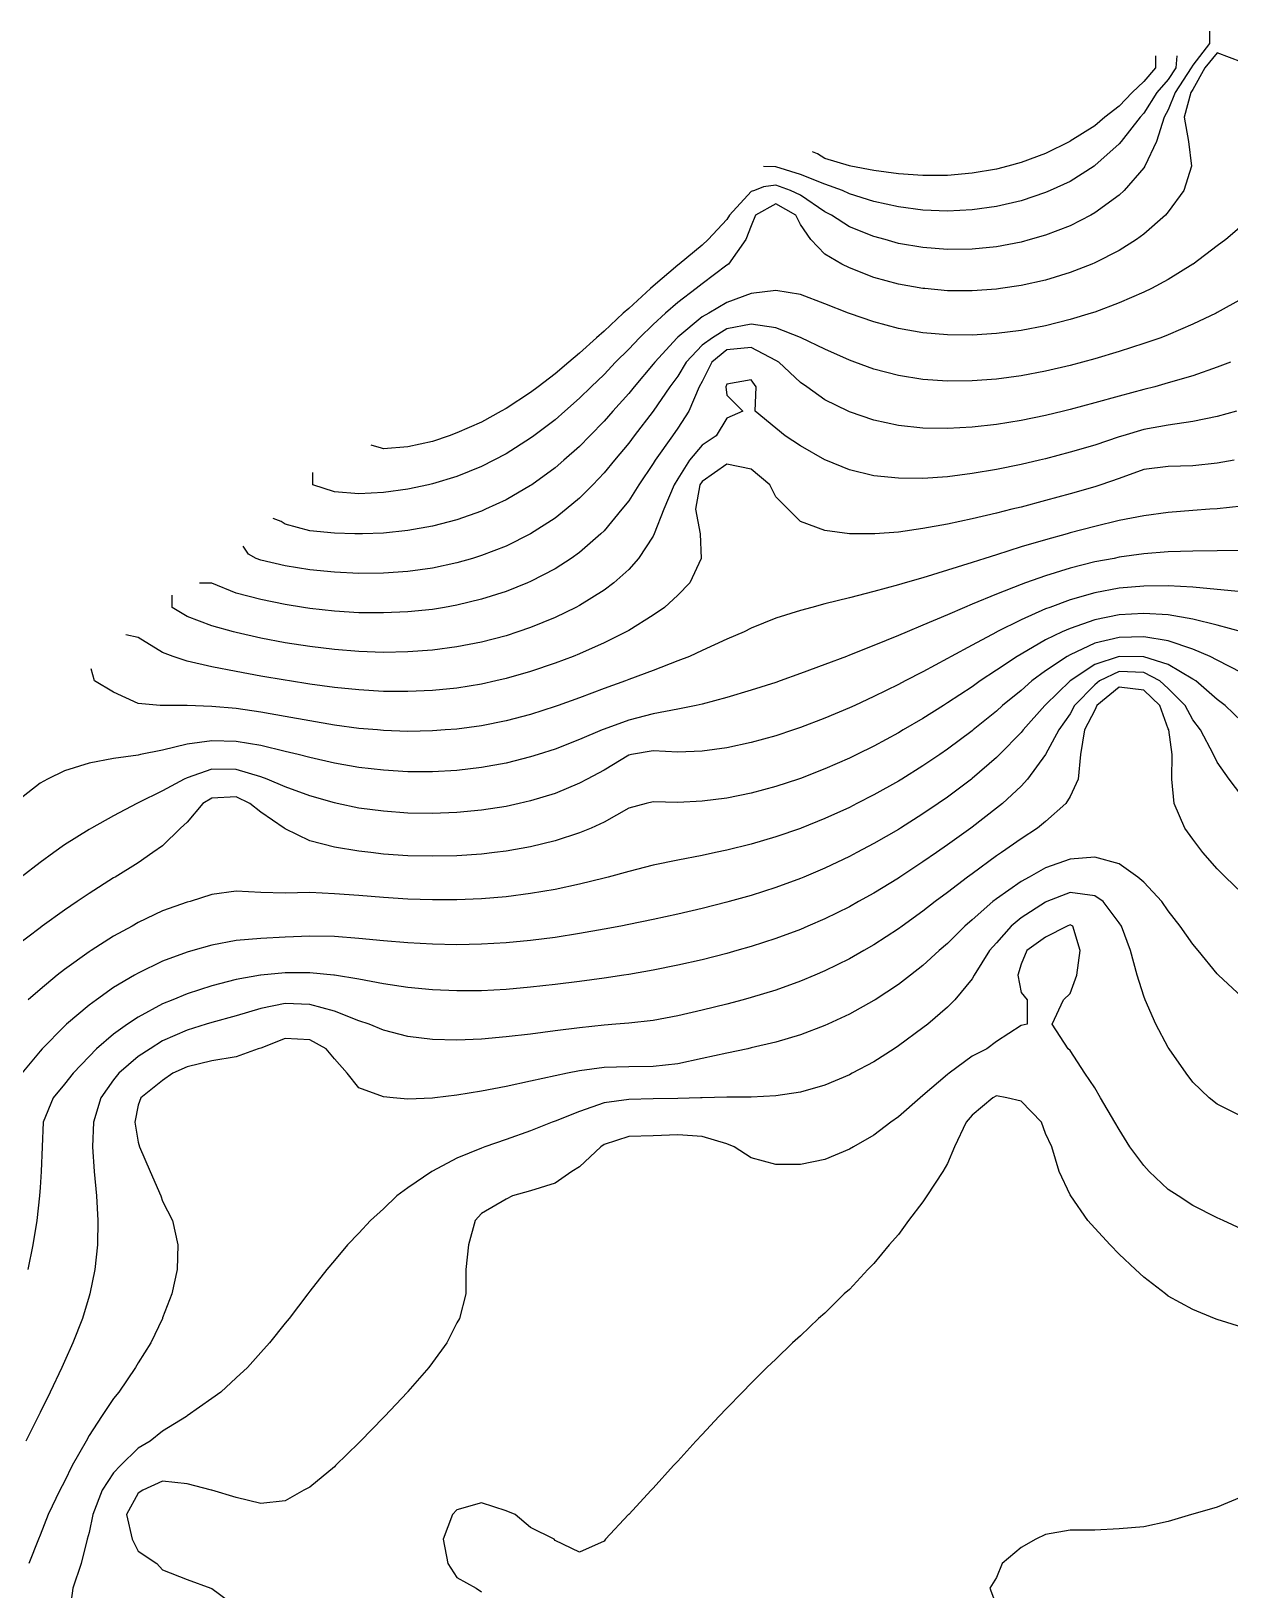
# Model space of a CAD drawing. Extents: x 771911 to 772814, y 1416488 to 1417835.
# Drawn here: x 772122.1 to 772170.9, y 1417557.1 to 1417620.7 of the extents above; entities that cross this region are included whole.
import ezdxf

# ---------------------------------------------------------------- set-up
doc = ezdxf.new("R2010")
doc.units = 0
doc.header["$MEASUREMENT"] = 0
for name, color, linetype in [('749.5', 1, 'CONTINUOUS'), ('750', 1, 'CONTINUOUS'), ('750.5', 1, 'CONTINUOUS'), ('751', 1, 'CONTINUOUS'), ('751.5', 1, 'CONTINUOUS'), ('752', 1, 'CONTINUOUS'), ('752.5', 1, 'CONTINUOUS'), ('753', 1, 'CONTINUOUS'), ('753.5', 1, 'CONTINUOUS'), ('754', 1, 'CONTINUOUS'), ('754.5', 1, 'CONTINUOUS'), ('755', 1, 'CONTINUOUS'), ('755.5', 1, 'CONTINUOUS'), ('756', 1, 'CONTINUOUS'), ('756.5', 1, 'CONTINUOUS'), ('757', 1, 'CONTINUOUS'), ('757.5', 1, 'CONTINUOUS'), ('758', 1, 'CONTINUOUS'), ('758.5', 1, 'CONTINUOUS'), ('759', 1, 'CONTINUOUS'), ('759.5', 1, 'CONTINUOUS'), ('760', 1, 'CONTINUOUS')]:
    doc.layers.add(name, color=color, linetype=linetype)

msp = doc.modelspace()

# ---------------------------------------------------------------- linework, layer by layer
at = {"layer": '749.5', "color": 0, "linetype": 'Continuous'}
msp.add_polyline3d([(772171.434, 1417560.93, 749.5), (772170.434, 1417560.516, 749.5), (772169.434, 1417560.219, 749.5), (772169.381, 1417560.206, 749.5), (772168.434, 1417559.93, 749.5), (772167.434, 1417559.702, 749.5), (772166.434, 1417559.628, 749.5), (772165.434, 1417559.575, 749.5), (772164.434, 1417559.566, 749.5), (772163.434, 1417559.394, 749.5), (772163.036, 1417559.206, 749.5), (772162.434, 1417558.868, 749.5), (772161.657, 1417558.206, 749.5), (772161.434, 1417557.635, 749.5), (772161.155, 1417557.206, 749.5), (772161.434, 1417556.489, 749.5)], dxfattribs=at)
at = {"layer": '750', "color": 0, "linetype": 'Continuous'}
msp.add_polyline3d([(772171.434, 1417567.846, 750), (772170.434, 1417568.166, 750), (772170.317, 1417568.206, 750), (772169.434, 1417568.565, 750), (772168.434, 1417569.119, 750), (772168.316, 1417569.206, 750), (772167.434, 1417569.884, 750), (772167.099, 1417570.206, 750), (772166.434, 1417570.829, 750), (772166.062, 1417571.206, 750), (772165.434, 1417571.889, 750), (772165.158, 1417572.206, 750), (772164.455, 1417573.206, 750), (772164.434, 1417573.245, 750), (772163.988, 1417574.206, 750), (772163.69, 1417575.206, 750), (772163.434, 1417575.749, 750), (772163.261, 1417576.206, 750), (772162.434, 1417577.062, 750), (772161.851, 1417577.206, 750), (772161.434, 1417577.287, 750), (772161.286, 1417577.206, 750), (772160.434, 1417576.499, 750), (772160.189, 1417576.206, 750), (772159.716, 1417575.206, 750), (772159.434, 1417574.522, 750), (772159.242, 1417574.206, 750), (772158.589, 1417573.206, 750), (772158.434, 1417572.967, 750), (772157.843, 1417572.206, 750), (772157.434, 1417571.629, 750), (772157.053, 1417571.206, 750), (772156.434, 1417570.443, 750), (772156.186, 1417570.206, 750), (772155.434, 1417569.389, 750), (772155.22, 1417569.206, 750), (772154.434, 1417568.422, 750), (772154.177, 1417568.206, 750), (772153.434, 1417567.492, 750), (772153.108, 1417567.206, 750), (772152.434, 1417566.552, 750), (772152.067, 1417566.206, 750), (772151.434, 1417565.57, 750), (772151.07, 1417565.206, 750), (772150.434, 1417564.542, 750), (772150.108, 1417564.206, 750), (772149.434, 1417563.478, 750), (772149.172, 1417563.206, 750), (772148.434, 1417562.385, 750), (772148.257, 1417562.206, 750), (772147.434, 1417561.29, 750), (772147.345, 1417561.206, 750), (772146.434, 1417560.209, 750), (772146.43, 1417560.206, 750), (772145.489, 1417559.206, 750), (772145.434, 1417559.127, 750), (772144.434, 1417558.671, 750), (772143.434, 1417559.156, 750), (772143.395, 1417559.206, 750), (772142.434, 1417559.675, 750), (772141.81, 1417560.206, 750), (772141.434, 1417560.357, 750), (772140.434, 1417560.69, 750), (772139.434, 1417560.401, 750), (772139.247, 1417560.206, 750), (772138.866, 1417559.206, 750), (772139.06, 1417558.206, 750), (772139.434, 1417557.635, 750), (772140.217, 1417557.206, 750), (772140.434, 1417557.051, 750)], dxfattribs=at)
at = {"layer": '750.5', "color": 0, "linetype": 'Continuous'}
msp.add_polyline3d([(772171.434, 1417571.843, 750.5), (772170.672, 1417572.206, 750.5), (772170.434, 1417572.303, 750.5), (772169.434, 1417572.806, 750.5), (772168.84, 1417573.206, 750.5), (772168.434, 1417573.47, 750.5), (772167.65, 1417574.206, 750.5), (772167.434, 1417574.45, 750.5), (772166.862, 1417575.206, 750.5), (772166.434, 1417575.907, 750.5), (772166.253, 1417576.206, 750.5), (772165.67, 1417577.206, 750.5), (772165.434, 1417577.613, 750.5), (772165.033, 1417578.206, 750.5), (772164.434, 1417579.132, 750.5), (772164.352, 1417579.206, 750.5), (772163.698, 1417580.206, 750.5), (772164.169, 1417581.206, 750.5), (772164.434, 1417581.465, 750.5), (772164.703, 1417582.206, 750.5), (772164.838, 1417583.206, 750.5), (772164.549, 1417584.206, 750.5), (772164.434, 1417584.259, 750.5), (772164.313, 1417584.206, 750.5), (772163.434, 1417583.763, 750.5), (772162.662, 1417583.206, 750.5), (772162.434, 1417582.656, 750.5), (772162.301, 1417582.206, 750.5), (772162.434, 1417581.506, 750.5), (772162.677, 1417581.206, 750.5), (772162.682, 1417580.206, 750.5), (772162.434, 1417580.151, 750.5), (772161.434, 1417579.506, 750.5), (772161.038, 1417579.206, 750.5), (772160.434, 1417578.897, 750.5), (772159.5, 1417578.206, 750.5), (772159.434, 1417578.153, 750.5), (772158.434, 1417577.296, 750.5), (772158.319, 1417577.206, 750.5), (772157.434, 1417576.43, 750.5), (772157.116, 1417576.206, 750.5), (772156.434, 1417575.679, 750.5), (772155.594, 1417575.206, 750.5), (772155.434, 1417575.107, 750.5), (772154.434, 1417574.688, 750.5), (772153.434, 1417574.482, 750.5), (772152.434, 1417574.491, 750.5), (772151.434, 1417574.757, 750.5), (772150.737, 1417575.206, 750.5), (772150.434, 1417575.326, 750.5), (772149.434, 1417575.631, 750.5), (772148.434, 1417575.697, 750.5), (772147.434, 1417575.653, 750.5), (772146.434, 1417575.622, 750.5), (772145.434, 1417575.294, 750.5), (772145.295, 1417575.206, 750.5), (772144.434, 1417574.395, 750.5), (772144.113, 1417574.206, 750.5), (772143.434, 1417573.718, 750.5), (772142.434, 1417573.407, 750.5), (772141.692, 1417573.206, 750.5), (772141.434, 1417573.073, 750.5), (772140.434, 1417572.481, 750.5), (772140.176, 1417572.206, 750.5), (772139.899, 1417571.206, 750.5), (772139.801, 1417570.206, 750.5), (772139.791, 1417569.206, 750.5), (772139.532, 1417568.206, 750.5), (772139.434, 1417568.026, 750.5), (772139.018, 1417567.206, 750.5), (772138.434, 1417566.414, 750.5), (772138.283, 1417566.206, 750.5), (772137.434, 1417565.226, 750.5), (772137.417, 1417565.206, 750.5), (772136.479, 1417564.206, 750.5), (772136.434, 1417564.16, 750.5), (772135.506, 1417563.206, 750.5), (772135.434, 1417563.128, 750.5), (772134.483, 1417562.206, 750.5), (772134.434, 1417562.154, 750.5), (772133.434, 1417561.327, 750.5), (772133.195, 1417561.206, 750.5), (772132.434, 1417560.765, 750.5), (772131.434, 1417560.657, 750.5), (772130.434, 1417560.906, 750.5), (772129.434, 1417561.205, 750.5), (772129.43, 1417561.206, 750.5), (772128.434, 1417561.458, 750.5), (772127.434, 1417561.572, 750.5), (772126.621, 1417561.206, 750.5), (772126.434, 1417561.078, 750.5), (772125.956, 1417560.206, 750.5), (772126.187, 1417559.206, 750.5), (772126.434, 1417558.713, 750.5), (772127.195, 1417558.206, 750.5), (772127.434, 1417557.96, 750.5), (772128.434, 1417557.565, 750.5), (772129.404, 1417557.206, 750.5), (772129.434, 1417557.187, 750.5), (772130.434, 1417556.454, 750.5)], dxfattribs=at)
at = {"layer": '751', "color": 0, "linetype": 'Continuous'}
msp.add_polyline3d([(772171.434, 1417576.437, 751), (772170.434, 1417576.942, 751), (772170.106, 1417577.206, 751), (772169.434, 1417577.836, 751), (772169.16, 1417578.206, 751), (772168.464, 1417579.206, 751), (772168.434, 1417579.253, 751), (772167.927, 1417580.206, 751), (772167.492, 1417581.206, 751), (772167.434, 1417581.354, 751), (772167.169, 1417582.206, 751), (772166.894, 1417583.206, 751), (772166.531, 1417584.206, 751), (772166.434, 1417584.34, 751), (772165.782, 1417585.206, 751), (772165.434, 1417585.438, 751), (772164.434, 1417585.584, 751), (772163.477, 1417585.206, 751), (772163.434, 1417585.187, 751), (772162.434, 1417584.546, 751), (772162.025, 1417584.206, 751), (772161.434, 1417583.531, 751), (772161.146, 1417583.206, 751), (772160.52, 1417582.206, 751), (772160.434, 1417582.057, 751), (772159.728, 1417581.206, 751), (772159.434, 1417580.904, 751), (772158.626, 1417580.206, 751), (772158.434, 1417580.052, 751), (772157.434, 1417579.322, 751), (772157.252, 1417579.206, 751), (772156.434, 1417578.678, 751), (772155.542, 1417578.206, 751), (772155.434, 1417578.147, 751), (772154.434, 1417577.724, 751), (772153.434, 1417577.438, 751), (772152.434, 1417577.28, 751), (772151.434, 1417577.227, 751), (772150.434, 1417577.228, 751), (772149.434, 1417577.209, 751), (772149.361, 1417577.206, 751), (772148.434, 1417577.178, 751), (772147.434, 1417577.162, 751), (772146.434, 1417577.14, 751), (772145.434, 1417576.996, 751), (772144.434, 1417576.651, 751), (772143.434, 1417576.249, 751), (772143.311, 1417576.206, 751), (772142.434, 1417575.856, 751), (772141.434, 1417575.506, 751), (772140.576, 1417575.206, 751), (772140.434, 1417575.153, 751), (772139.434, 1417574.739, 751), (772138.434, 1417574.219, 751), (772138.409, 1417574.206, 751), (772137.434, 1417573.527, 751), (772136.985, 1417573.206, 751), (772136.434, 1417572.679, 751), (772135.903, 1417572.206, 751), (772135.434, 1417571.687, 751), (772134.967, 1417571.206, 751), (772134.434, 1417570.565, 751), (772134.129, 1417570.206, 751), (772133.434, 1417569.315, 751), (772133.352, 1417569.206, 751), (772132.592, 1417568.206, 751), (772132.434, 1417568.014, 751), (772131.795, 1417567.206, 751), (772131.434, 1417566.813, 751), (772130.893, 1417566.206, 751), (772130.434, 1417565.789, 751), (772129.8, 1417565.206, 751), (772129.434, 1417564.947, 751), (772128.434, 1417564.229, 751), (772128.406, 1417564.206, 751), (772127.434, 1417563.612, 751), (772126.924, 1417563.206, 751), (772126.434, 1417562.913, 751), (772125.721, 1417562.206, 751), (772125.434, 1417561.908, 751), (772124.965, 1417561.206, 751), (772124.582, 1417560.206, 751), (772124.434, 1417559.471, 751), (772124.362, 1417559.206, 751), (772124.115, 1417558.206, 751), (772123.774, 1417557.206, 751), (772123.635, 1417556.206, 751)], dxfattribs=at)
at = {"layer": '751.5', "color": 0, "linetype": 'Continuous'}
msp.add_polyline3d([(772171.434, 1417581.327, 751.5), (772170.488, 1417582.206, 751.5), (772170.434, 1417582.258, 751.5), (772169.655, 1417583.206, 751.5), (772169.434, 1417583.47, 751.5), (772168.924, 1417584.206, 751.5), (772168.434, 1417584.83, 751.5), (772168.165, 1417585.206, 751.5), (772167.434, 1417585.999, 751.5), (772167.197, 1417586.206, 751.5), (772166.434, 1417586.753, 751.5), (772165.434, 1417587.018, 751.5), (772164.434, 1417586.936, 751.5), (772163.434, 1417586.587, 751.5), (772162.759, 1417586.206, 751.5), (772162.434, 1417586.031, 751.5), (772161.434, 1417585.326, 751.5), (772161.28, 1417585.206, 751.5), (772160.434, 1417584.46, 751.5), (772160.141, 1417584.206, 751.5), (772159.434, 1417583.5, 751.5), (772159.093, 1417583.206, 751.5), (772158.434, 1417582.6, 751.5), (772157.922, 1417582.206, 751.5), (772157.434, 1417581.827, 751.5), (772156.485, 1417581.206, 751.5), (772156.434, 1417581.173, 751.5), (772155.434, 1417580.611, 751.5), (772154.556, 1417580.206, 751.5), (772154.434, 1417580.15, 751.5), (772153.434, 1417579.771, 751.5), (772152.434, 1417579.475, 751.5), (772151.434, 1417579.237, 751.5), (772151.297, 1417579.206, 751.5), (772150.434, 1417579.028, 751.5), (772149.434, 1417578.804, 751.5), (772148.434, 1417578.585, 751.5), (772147.434, 1417578.476, 751.5), (772146.434, 1417578.47, 751.5), (772145.434, 1417578.437, 751.5), (772144.434, 1417578.301, 751.5), (772143.938, 1417578.206, 751.5), (772143.434, 1417578.104, 751.5), (772142.434, 1417577.883, 751.5), (772141.434, 1417577.666, 751.5), (772140.434, 1417577.471, 751.5), (772139.434, 1417577.308, 751.5), (772138.535, 1417577.206, 751.5), (772138.434, 1417577.193, 751.5), (772137.434, 1417577.151, 751.5), (772136.831, 1417577.206, 751.5), (772136.434, 1417577.245, 751.5), (772135.434, 1417577.613, 751.5), (772134.959, 1417578.206, 751.5), (772134.434, 1417578.792, 751.5), (772134.098, 1417579.206, 751.5), (772133.434, 1417579.571, 751.5), (772132.434, 1417579.628, 751.5), (772131.434, 1417579.236, 751.5), (772131.325, 1417579.206, 751.5), (772130.434, 1417578.88, 751.5), (772129.434, 1417578.716, 751.5), (772128.434, 1417578.462, 751.5), (772127.851, 1417578.206, 751.5), (772127.434, 1417577.91, 751.5), (772126.55, 1417577.206, 751.5), (772126.434, 1417576.91, 751.5), (772126.295, 1417576.206, 751.5), (772126.434, 1417575.389, 751.5), (772126.495, 1417575.206, 751.5), (772126.926, 1417574.206, 751.5), (772127.357, 1417573.206, 751.5), (772127.434, 1417572.989, 751.5), (772127.83, 1417572.206, 751.5), (772128.051, 1417571.206, 751.5), (772128.023, 1417570.206, 751.5), (772127.806, 1417569.206, 751.5), (772127.434, 1417568.227, 751.5), (772127.426, 1417568.206, 751.5), (772126.945, 1417567.206, 751.5), (772126.434, 1417566.397, 751.5), (772126.326, 1417566.206, 751.5), (772125.644, 1417565.206, 751.5), (772125.434, 1417564.942, 751.5), (772124.945, 1417564.206, 751.5), (772124.434, 1417563.427, 751.5), (772124.309, 1417563.206, 751.5), (772123.751, 1417562.206, 751.5), (772123.434, 1417561.559, 751.5), (772123.242, 1417561.206, 751.5), (772122.77, 1417560.206, 751.5), (772122.434, 1417559.361, 751.5), (772122.367, 1417559.206, 751.5), (772121.982, 1417558.206, 751.5)], dxfattribs=at)
at = {"layer": '752', "color": 0, "linetype": 'Continuous'}
msp.add_polyline3d([(772171.434, 1417585.568, 752), (772170.765, 1417586.206, 752), (772170.434, 1417586.538, 752), (772169.848, 1417587.206, 752), (772169.434, 1417587.756, 752), (772169.109, 1417588.206, 752), (772168.671, 1417589.206, 752), (772168.574, 1417590.206, 752), (772168.592, 1417591.206, 752), (772168.455, 1417592.206, 752), (772168.434, 1417592.249, 752), (772168.096, 1417593.206, 752), (772167.434, 1417593.831, 752), (772166.434, 1417593.959, 752), (772165.52, 1417593.206, 752), (772165.434, 1417593.02, 752), (772165.022, 1417592.206, 752), (772164.857, 1417591.206, 752), (772164.765, 1417590.206, 752), (772164.434, 1417589.489, 752), (772164.264, 1417589.206, 752), (772163.434, 1417588.48, 752), (772163.103, 1417588.206, 752), (772162.434, 1417587.772, 752), (772161.637, 1417587.206, 752), (772161.434, 1417587.072, 752), (772160.434, 1417586.346, 752), (772160.245, 1417586.206, 752), (772159.434, 1417585.581, 752), (772158.93, 1417585.206, 752), (772158.434, 1417584.813, 752), (772157.586, 1417584.206, 752), (772157.434, 1417584.092, 752), (772156.434, 1417583.439, 752), (772156.023, 1417583.206, 752), (772155.434, 1417582.868, 752), (772154.434, 1417582.377, 752), (772154.028, 1417582.206, 752), (772153.434, 1417581.957, 752), (772152.434, 1417581.601, 752), (772151.434, 1417581.297, 752), (772151.102, 1417581.206, 752), (772150.434, 1417581.028, 752), (772149.434, 1417580.778, 752), (772148.434, 1417580.545, 752), (772147.434, 1417580.363, 752), (772146.434, 1417580.253, 752), (772145.913, 1417580.206, 752), (772145.434, 1417580.167, 752), (772144.434, 1417580.063, 752), (772143.434, 1417579.939, 752), (772142.434, 1417579.807, 752), (772141.434, 1417579.686, 752), (772140.434, 1417579.596, 752), (772139.434, 1417579.553, 752), (772138.434, 1417579.58, 752), (772137.434, 1417579.704, 752), (772136.434, 1417579.96, 752), (772135.849, 1417580.206, 752), (772135.434, 1417580.346, 752), (772134.434, 1417580.737, 752), (772133.434, 1417581.008, 752), (772132.434, 1417581.052, 752), (772131.434, 1417580.842, 752), (772130.434, 1417580.554, 752), (772129.434, 1417580.282, 752), (772129.207, 1417580.206, 752), (772128.434, 1417579.968, 752), (772127.434, 1417579.522, 752), (772126.918, 1417579.206, 752), (772126.434, 1417578.895, 752), (772125.647, 1417578.206, 752), (772125.434, 1417577.936, 752), (772124.919, 1417577.206, 752), (772124.621, 1417576.206, 752), (772124.578, 1417575.206, 752), (772124.645, 1417574.206, 752), (772124.735, 1417573.206, 752), (772124.794, 1417572.206, 752), (772124.781, 1417571.206, 752), (772124.674, 1417570.206, 752), (772124.463, 1417569.206, 752), (772124.434, 1417569.113, 752), (772124.164, 1417568.206, 752), (772123.778, 1417567.206, 752), (772123.434, 1417566.449, 752), (772123.328, 1417566.206, 752), (772122.844, 1417565.206, 752), (772122.434, 1417564.374, 752), (772122.352, 1417564.206, 752), (772121.854, 1417563.206, 752)], dxfattribs=at)
at = {"layer": '752.5', "color": 0, "linetype": 'Continuous'}
msp.add_polyline3d([(772171.434, 1417589.524, 752.5), (772170.923, 1417590.206, 752.5), (772170.434, 1417590.9, 752.5), (772170.285, 1417591.206, 752.5), (772169.746, 1417592.206, 752.5), (772169.434, 1417592.617, 752.5), (772169.123, 1417593.206, 752.5), (772168.434, 1417593.892, 752.5), (772168.09, 1417594.206, 752.5), (772167.434, 1417594.546, 752.5), (772166.434, 1417594.596, 752.5), (772165.634, 1417594.206, 752.5), (772165.434, 1417594.054, 752.5), (772164.606, 1417593.206, 752.5), (772164.434, 1417592.869, 752.5), (772163.97, 1417592.206, 752.5), (772163.434, 1417591.206, 752.5), (772163.434, 1417591.205, 752.5), (772162.7, 1417590.206, 752.5), (772162.434, 1417589.914, 752.5), (772161.671, 1417589.206, 752.5), (772161.434, 1417589.012, 752.5), (772160.434, 1417588.24, 752.5), (772160.387, 1417588.206, 752.5), (772159.434, 1417587.52, 752.5), (772158.979, 1417587.206, 752.5), (772158.434, 1417586.824, 752.5), (772157.496, 1417586.206, 752.5), (772157.434, 1417586.164, 752.5), (772156.434, 1417585.549, 752.5), (772155.811, 1417585.206, 752.5), (772155.434, 1417584.995, 752.5), (772154.434, 1417584.503, 752.5), (772153.742, 1417584.206, 752.5), (772153.434, 1417584.073, 752.5), (772152.434, 1417583.699, 752.5), (772151.434, 1417583.375, 752.5), (772150.846, 1417583.206, 752.5), (772150.434, 1417583.089, 752.5), (772149.434, 1417582.836, 752.5), (772148.434, 1417582.61, 752.5), (772147.434, 1417582.411, 752.5), (772146.434, 1417582.237, 752.5), (772146.237, 1417582.206, 752.5), (772145.434, 1417582.086, 752.5), (772144.434, 1417581.95, 752.5), (772143.434, 1417581.825, 752.5), (772142.434, 1417581.715, 752.5), (772141.434, 1417581.628, 752.5), (772140.434, 1417581.574, 752.5), (772139.434, 1417581.563, 752.5), (772138.434, 1417581.605, 752.5), (772137.434, 1417581.706, 752.5), (772136.434, 1417581.859, 752.5), (772135.434, 1417582.042, 752.5), (772134.434, 1417582.204, 752.5), (772134.413, 1417582.206, 752.5), (772133.434, 1417582.306, 752.5), (772132.434, 1417582.308, 752.5), (772131.434, 1417582.209, 752.5), (772131.421, 1417582.206, 752.5), (772130.434, 1417582.029, 752.5), (772129.434, 1417581.778, 752.5), (772128.434, 1417581.452, 752.5), (772127.847, 1417581.206, 752.5), (772127.434, 1417581.037, 752.5), (772126.434, 1417580.5, 752.5), (772125.996, 1417580.206, 752.5), (772125.434, 1417579.804, 752.5), (772124.742, 1417579.206, 752.5), (772124.434, 1417578.889, 752.5), (772123.787, 1417578.206, 752.5), (772123.434, 1417577.766, 752.5), (772122.97, 1417577.206, 752.5), (772122.557, 1417576.206, 752.5), (772122.524, 1417575.206, 752.5), (772122.482, 1417574.206, 752.5), (772122.434, 1417573.546, 752.5), (772122.407, 1417573.206, 752.5), (772122.298, 1417572.206, 752.5), (772122.145, 1417571.206, 752.5), (772121.937, 1417570.206, 752.5)], dxfattribs=at)
at = {"layer": '753', "color": 0, "linetype": 'Continuous'}
msp.add_polyline3d([(772171.434, 1417592.549, 753), (772170.757, 1417593.206, 753), (772170.434, 1417593.446, 753), (772169.552, 1417594.206, 753), (772169.434, 1417594.279, 753), (772168.434, 1417594.881, 753), (772167.434, 1417595.194, 753), (772166.434, 1417595.197, 753), (772165.434, 1417594.881, 753), (772164.434, 1417594.21, 753), (772164.428, 1417594.206, 753), (772163.434, 1417593.23, 753), (772163.408, 1417593.206, 753), (772162.516, 1417592.206, 753), (772162.434, 1417592.1, 753), (772161.556, 1417591.206, 753), (772161.434, 1417591.081, 753), (772160.434, 1417590.222, 753), (772160.414, 1417590.206, 753), (772159.434, 1417589.469, 753), (772159.049, 1417589.206, 753), (772158.434, 1417588.786, 753), (772157.516, 1417588.206, 753), (772157.434, 1417588.154, 753), (772156.434, 1417587.571, 753), (772155.743, 1417587.206, 753), (772155.434, 1417587.041, 753), (772154.434, 1417586.566, 753), (772153.575, 1417586.206, 753), (772153.434, 1417586.147, 753), (772152.434, 1417585.779, 753), (772151.434, 1417585.459, 753), (772150.538, 1417585.206, 753), (772150.434, 1417585.177, 753), (772149.434, 1417584.926, 753), (772148.434, 1417584.696, 753), (772147.434, 1417584.477, 753), (772146.434, 1417584.269, 753), (772146.121, 1417584.206, 753), (772145.434, 1417584.076, 753), (772144.434, 1417583.902, 753), (772143.434, 1417583.749, 753), (772142.434, 1417583.623, 753), (772141.434, 1417583.528, 753), (772140.434, 1417583.468, 753), (772139.434, 1417583.449, 753), (772138.434, 1417583.469, 753), (772137.434, 1417583.527, 753), (772136.434, 1417583.613, 753), (772135.434, 1417583.707, 753), (772134.434, 1417583.78, 753), (772133.434, 1417583.797, 753), (772132.434, 1417583.751, 753), (772131.434, 1417583.701, 753), (772130.434, 1417583.616, 753), (772129.434, 1417583.43, 753), (772128.659, 1417583.206, 753), (772128.434, 1417583.143, 753), (772127.434, 1417582.777, 753), (772126.434, 1417582.29, 753), (772126.291, 1417582.206, 753), (772125.434, 1417581.702, 753), (772124.733, 1417581.206, 753), (772124.434, 1417580.983, 753), (772123.519, 1417580.206, 753), (772123.434, 1417580.127, 753), (772122.52, 1417579.206, 753), (772122.434, 1417579.111, 753), (772121.694, 1417578.206, 753)], dxfattribs=at)
at = {"layer": '753.5', "color": 0, "linetype": 'Continuous'}
msp.add_polyline3d([(772171.434, 1417594.542, 753.5), (772170.434, 1417595.051, 753.5), (772170.14, 1417595.206, 753.5), (772169.434, 1417595.505, 753.5), (772168.434, 1417595.842, 753.5), (772167.434, 1417596.009, 753.5), (772166.434, 1417595.982, 753.5), (772165.434, 1417595.741, 753.5), (772164.434, 1417595.275, 753.5), (772164.311, 1417595.206, 753.5), (772163.434, 1417594.618, 753.5), (772162.866, 1417594.206, 753.5), (772162.434, 1417593.821, 753.5), (772161.678, 1417593.206, 753.5), (772161.434, 1417592.979, 753.5), (772160.478, 1417592.206, 753.5), (772160.434, 1417592.169, 753.5), (772159.434, 1417591.42, 753.5), (772159.115, 1417591.206, 753.5), (772158.434, 1417590.742, 753.5), (772157.566, 1417590.206, 753.5), (772157.434, 1417590.124, 753.5), (772156.434, 1417589.561, 753.5), (772155.737, 1417589.206, 753.5), (772155.434, 1417589.051, 753.5), (772154.434, 1417588.595, 753.5), (772153.464, 1417588.206, 753.5), (772153.434, 1417588.194, 753.5), (772152.434, 1417587.847, 753.5), (772151.434, 1417587.552, 753.5), (772150.434, 1417587.303, 753.5), (772149.971, 1417587.206, 753.5), (772149.434, 1417587.091, 753.5), (772148.434, 1417586.898, 753.5), (772147.434, 1417586.693, 753.5), (772146.434, 1417586.44, 753.5), (772145.597, 1417586.206, 753.5), (772145.434, 1417586.165, 753.5), (772144.434, 1417585.918, 753.5), (772143.434, 1417585.705, 753.5), (772142.434, 1417585.534, 753.5), (772141.434, 1417585.405, 753.5), (772140.434, 1417585.32, 753.5), (772139.434, 1417585.278, 753.5), (772138.434, 1417585.276, 753.5), (772137.434, 1417585.309, 753.5), (772136.434, 1417585.371, 753.5), (772135.434, 1417585.449, 753.5), (772134.434, 1417585.528, 753.5), (772133.434, 1417585.575, 753.5), (772132.434, 1417585.552, 753.5), (772131.434, 1417585.572, 753.5), (772130.434, 1417585.637, 753.5), (772129.434, 1417585.493, 753.5), (772128.562, 1417585.206, 753.5), (772128.434, 1417585.178, 753.5), (772127.434, 1417584.831, 753.5), (772126.434, 1417584.349, 753.5), (772126.184, 1417584.206, 753.5), (772125.434, 1417583.795, 753.5), (772124.515, 1417583.206, 753.5), (772124.434, 1417583.154, 753.5), (772123.434, 1417582.436, 753.5), (772123.139, 1417582.206, 753.5), (772122.434, 1417581.625, 753.5), (772121.957, 1417581.206, 753.5)], dxfattribs=at)
at = {"layer": '754', "color": 0, "linetype": 'Continuous'}
msp.add_polyline3d([(772171.434, 1417596.212, 754), (772170.434, 1417596.483, 754), (772169.434, 1417596.725, 754), (772168.434, 1417596.896, 754), (772167.434, 1417596.961, 754), (772166.434, 1417596.902, 754), (772165.434, 1417596.701, 754), (772164.434, 1417596.351, 754), (772164.109, 1417596.206, 754), (772163.434, 1417595.878, 754), (772162.434, 1417595.298, 754), (772162.278, 1417595.206, 754), (772161.434, 1417594.644, 754), (772160.762, 1417594.206, 754), (772160.434, 1417593.969, 754), (772159.434, 1417593.307, 754), (772159.268, 1417593.206, 754), (772158.434, 1417592.676, 754), (772157.628, 1417592.206, 754), (772157.434, 1417592.09, 754), (772156.434, 1417591.551, 754), (772155.731, 1417591.206, 754), (772155.434, 1417591.06, 754), (772154.434, 1417590.62, 754), (772153.434, 1417590.233, 754), (772153.352, 1417590.206, 754), (772152.434, 1417589.904, 754), (772151.434, 1417589.634, 754), (772150.434, 1417589.429, 754), (772149.434, 1417589.297, 754), (772148.434, 1417589.25, 754), (772147.434, 1417589.274, 754), (772147.152, 1417589.206, 754), (772146.434, 1417589.023, 754), (772145.434, 1417588.452, 754), (772144.902, 1417588.206, 754), (772144.434, 1417588.01, 754), (772143.434, 1417587.684, 754), (772142.434, 1417587.442, 754), (772141.434, 1417587.264, 754), (772140.958, 1417587.206, 754), (772140.434, 1417587.144, 754), (772139.434, 1417587.075, 754), (772138.434, 1417587.054, 754), (772137.434, 1417587.08, 754), (772136.434, 1417587.148, 754), (772135.915, 1417587.206, 754), (772135.434, 1417587.261, 754), (772134.434, 1417587.428, 754), (772133.434, 1417587.686, 754), (772132.434, 1417588.172, 754), (772132.394, 1417588.206, 754), (772131.434, 1417588.851, 754), (772130.985, 1417589.206, 754), (772130.434, 1417589.474, 754), (772129.434, 1417589.426, 754), (772129.078, 1417589.206, 754), (772128.434, 1417588.45, 754), (772128.155, 1417588.206, 754), (772127.434, 1417587.487, 754), (772127.038, 1417587.206, 754), (772126.434, 1417586.794, 754), (772125.494, 1417586.206, 754), (772125.434, 1417586.17, 754), (772124.434, 1417585.54, 754), (772123.943, 1417585.206, 754), (772123.434, 1417584.864, 754), (772122.527, 1417584.206, 754), (772122.434, 1417584.138, 754), (772121.434, 1417583.377, 754)], dxfattribs=at)
at = {"layer": '754.5', "color": 0, "linetype": 'Continuous'}
msp.add_polyline3d([(772171.434, 1417597.834, 754.5), (772170.434, 1417597.94, 754.5), (772169.434, 1417598.035, 754.5), (772168.434, 1417598.088, 754.5), (772167.434, 1417598.077, 754.5), (772166.434, 1417597.985, 754.5), (772165.434, 1417597.801, 754.5), (772164.434, 1417597.517, 754.5), (772163.599, 1417597.206, 754.5), (772163.434, 1417597.143, 754.5), (772162.434, 1417596.702, 754.5), (772161.445, 1417596.206, 754.5), (772161.434, 1417596.2, 754.5), (772160.434, 1417595.664, 754.5), (772159.585, 1417595.206, 754.5), (772159.434, 1417595.118, 754.5), (772158.434, 1417594.578, 754.5), (772157.711, 1417594.206, 754.5), (772157.434, 1417594.058, 754.5), (772156.434, 1417593.566, 754.5), (772155.651, 1417593.206, 754.5), (772155.434, 1417593.105, 754.5), (772154.434, 1417592.685, 754.5), (772153.434, 1417592.303, 754.5), (772153.148, 1417592.206, 754.5), (772152.434, 1417591.971, 754.5), (772151.434, 1417591.693, 754.5), (772150.434, 1417591.476, 754.5), (772149.434, 1417591.339, 754.5), (772148.434, 1417591.305, 754.5), (772147.434, 1417591.358, 754.5), (772146.553, 1417591.206, 754.5), (772146.434, 1417591.18, 754.5), (772145.434, 1417590.572, 754.5), (772144.741, 1417590.206, 754.5), (772144.434, 1417590.032, 754.5), (772143.434, 1417589.617, 754.5), (772142.434, 1417589.312, 754.5), (772141.968, 1417589.206, 754.5), (772141.434, 1417589.086, 754.5), (772140.434, 1417588.93, 754.5), (772139.434, 1417588.835, 754.5), (772138.434, 1417588.798, 754.5), (772137.434, 1417588.816, 754.5), (772136.434, 1417588.889, 754.5), (772135.434, 1417589.023, 754.5), (772134.554, 1417589.206, 754.5), (772134.434, 1417589.231, 754.5), (772133.434, 1417589.514, 754.5), (772132.434, 1417589.888, 754.5), (772131.697, 1417590.206, 754.5), (772131.434, 1417590.3, 754.5), (772130.434, 1417590.601, 754.5), (772129.434, 1417590.605, 754.5), (772128.434, 1417590.258, 754.5), (772128.306, 1417590.206, 754.5), (772127.434, 1417589.728, 754.5), (772126.434, 1417589.23, 754.5), (772126.38, 1417589.206, 754.5), (772125.434, 1417588.704, 754.5), (772124.528, 1417588.206, 754.5), (772124.434, 1417588.15, 754.5), (772123.434, 1417587.522, 754.5), (772122.994, 1417587.206, 754.5), (772122.434, 1417586.807, 754.5), (772121.667, 1417586.206, 754.5)], dxfattribs=at)
at = {"layer": '755', "color": 0, "linetype": 'Continuous'}
msp.add_polyline3d([(772171.434, 1417599.526, 755), (772170.434, 1417599.511, 755), (772169.434, 1417599.502, 755), (772168.434, 1417599.47, 755), (772167.434, 1417599.39, 755), (772166.434, 1417599.249, 755), (772166.229, 1417599.206, 755), (772165.434, 1417599.058, 755), (772164.434, 1417598.808, 755), (772163.434, 1417598.498, 755), (772162.619, 1417598.206, 755), (772162.434, 1417598.139, 755), (772161.434, 1417597.75, 755), (772160.434, 1417597.332, 755), (772160.129, 1417597.206, 755), (772159.434, 1417596.904, 755), (772158.434, 1417596.476, 755), (772157.782, 1417596.206, 755), (772157.434, 1417596.055, 755), (772156.434, 1417595.648, 755), (772155.434, 1417595.251, 755), (772155.317, 1417595.206, 755), (772154.434, 1417594.873, 755), (772153.434, 1417594.505, 755), (772152.604, 1417594.206, 755), (772152.434, 1417594.148, 755), (772151.434, 1417593.825, 755), (772150.434, 1417593.528, 755), (772149.434, 1417593.265, 755), (772149.192, 1417593.206, 755), (772148.434, 1417593.049, 755), (772147.434, 1417592.858, 755), (772146.434, 1417592.61, 755), (772145.434, 1417592.238, 755), (772145.354, 1417592.206, 755), (772144.434, 1417591.816, 755), (772143.434, 1417591.428, 755), (772142.742, 1417591.206, 755), (772142.434, 1417591.106, 755), (772141.434, 1417590.854, 755), (772140.434, 1417590.673, 755), (772139.434, 1417590.556, 755), (772138.434, 1417590.5, 755), (772137.434, 1417590.503, 755), (772136.434, 1417590.563, 755), (772135.434, 1417590.68, 755), (772134.434, 1417590.855, 755), (772133.434, 1417591.081, 755), (772132.958, 1417591.206, 755), (772132.434, 1417591.334, 755), (772131.434, 1417591.573, 755), (772130.434, 1417591.739, 755), (772129.434, 1417591.766, 755), (772128.434, 1417591.627, 755), (772127.434, 1417591.381, 755), (772126.531, 1417591.206, 755), (772126.434, 1417591.185, 755), (772125.434, 1417591.037, 755), (772124.434, 1417590.849, 755), (772123.434, 1417590.546, 755), (772122.738, 1417590.206, 755), (772122.434, 1417590.042, 755), (772121.434, 1417589.246, 755)], dxfattribs=at)
at = {"layer": '755.5', "color": 0, "linetype": 'Continuous'}
msp.add_polyline3d([(772171.434, 1417601.337, 755.5), (772170.434, 1417601.231, 755.5), (772170.128, 1417601.206, 755.5), (772169.434, 1417601.155, 755.5), (772168.434, 1417601.074, 755.5), (772167.434, 1417600.942, 755.5), (772166.434, 1417600.743, 755.5), (772165.434, 1417600.505, 755.5), (772164.434, 1417600.24, 755.5), (772164.313, 1417600.206, 755.5), (772163.434, 1417599.966, 755.5), (772162.434, 1417599.669, 755.5), (772161.434, 1417599.355, 755.5), (772160.96, 1417599.206, 755.5), (772160.434, 1417599.036, 755.5), (772159.434, 1417598.721, 755.5), (772158.434, 1417598.414, 755.5), (772157.709, 1417598.206, 755.5), (772157.434, 1417598.123, 755.5), (772156.434, 1417597.855, 755.5), (772155.434, 1417597.602, 755.5), (772154.434, 1417597.35, 755.5), (772153.899, 1417597.206, 755.5), (772153.434, 1417597.08, 755.5), (772152.434, 1417596.767, 755.5), (772151.434, 1417596.356, 755.5), (772151.139, 1417596.206, 755.5), (772150.434, 1417595.909, 755.5), (772149.434, 1417595.451, 755.5), (772148.915, 1417595.206, 755.5), (772148.434, 1417595.02, 755.5), (772147.434, 1417594.637, 755.5), (772146.434, 1417594.26, 755.5), (772146.298, 1417594.206, 755.5), (772145.434, 1417593.896, 755.5), (772144.434, 1417593.52, 755.5), (772143.565, 1417593.206, 755.5), (772143.434, 1417593.16, 755.5), (772142.434, 1417592.843, 755.5), (772141.434, 1417592.581, 755.5), (772140.434, 1417592.381, 755.5), (772139.434, 1417592.243, 755.5), (772138.956, 1417592.206, 755.5), (772138.434, 1417592.166, 755.5), (772137.434, 1417592.148, 755.5), (772136.434, 1417592.184, 755.5), (772136.19, 1417592.206, 755.5), (772135.434, 1417592.273, 755.5), (772134.434, 1417592.407, 755.5), (772133.434, 1417592.575, 755.5), (772132.434, 1417592.76, 755.5), (772131.434, 1417592.936, 755.5), (772130.434, 1417593.076, 755.5), (772129.434, 1417593.166, 755.5), (772128.434, 1417593.204, 755.5), (772127.434, 1417593.2, 755.5), (772127.331, 1417593.206, 755.5), (772126.434, 1417593.289, 755.5), (772125.434, 1417593.75, 755.5), (772124.661, 1417594.206, 755.5), (772124.52, 1417594.706, 755.5)], dxfattribs=at)
at = {"layer": '756', "color": 0, "linetype": 'Continuous'}
msp.add_polyline3d([(772171.12, 1417603.206, 756), (772170.434, 1417603.089, 756), (772169.434, 1417602.985, 756), (772168.434, 1417602.957, 756), (772167.434, 1417602.828, 756), (772166.434, 1417602.461, 756), (772165.687, 1417602.206, 756), (772165.434, 1417602.126, 756), (772164.434, 1417601.838, 756), (772163.434, 1417601.565, 756), (772162.434, 1417601.3, 756), (772162.059, 1417601.206, 756), (772161.434, 1417601.049, 756), (772160.434, 1417600.814, 756), (772159.434, 1417600.6, 756), (772158.434, 1417600.417, 756), (772157.434, 1417600.28, 756), (772156.475, 1417600.206, 756), (772156.434, 1417600.203, 756), (772155.767, 1417600.206, 756), (772155.434, 1417600.208, 756), (772154.434, 1417600.339, 756), (772153.434, 1417600.714, 756), (772152.936, 1417601.206, 756), (772152.434, 1417601.713, 756), (772152.193, 1417602.206, 756), (772151.434, 1417602.837, 756), (772150.434, 1417603.052, 756), (772149.434, 1417602.338, 756), (772149.338, 1417602.206, 756), (772149.153, 1417601.206, 756), (772149.352, 1417600.206, 756), (772149.39, 1417599.206, 756), (772148.929, 1417598.206, 756), (772148.434, 1417597.708, 756), (772147.901, 1417597.206, 756), (772147.434, 1417596.887, 756), (772146.434, 1417596.265, 756), (772146.331, 1417596.206, 756), (772145.434, 1417595.765, 756), (772144.434, 1417595.316, 756), (772144.167, 1417595.206, 756), (772143.434, 1417594.926, 756), (772142.434, 1417594.585, 756), (772141.434, 1417594.3, 756), (772141.018, 1417594.206, 756), (772140.434, 1417594.077, 756), (772139.434, 1417593.915, 756), (772138.434, 1417593.813, 756), (772137.434, 1417593.769, 756), (772136.434, 1417593.779, 756), (772135.434, 1417593.839, 756), (772134.434, 1417593.941, 756), (772133.434, 1417594.076, 756), (772132.606, 1417594.206, 756), (772132.434, 1417594.234, 756), (772131.434, 1417594.406, 756), (772130.434, 1417594.587, 756), (772129.434, 1417594.781, 756), (772128.434, 1417595.018, 756), (772127.867, 1417595.206, 756), (772127.434, 1417595.366, 756), (772126.434, 1417595.983, 756), (772125.934, 1417596.085, 756)], dxfattribs=at)
at = {"layer": '756.5', "color": 0, "linetype": 'Continuous'}
msp.add_polyline3d([(772171.222, 1417605.206, 756.5), (772170.434, 1417604.992, 756.5), (772169.434, 1417604.784, 756.5), (772168.434, 1417604.632, 756.5), (772167.434, 1417604.456, 756.5), (772166.585, 1417604.206, 756.5), (772166.434, 1417604.16, 756.5), (772165.434, 1417603.828, 756.5), (772164.434, 1417603.53, 756.5), (772163.434, 1417603.264, 756.5), (772163.184, 1417603.206, 756.5), (772162.434, 1417603.032, 756.5), (772161.434, 1417602.829, 756.5), (772160.434, 1417602.661, 756.5), (772159.434, 1417602.536, 756.5), (772158.434, 1417602.469, 756.5), (772157.434, 1417602.474, 756.5), (772156.434, 1417602.577, 756.5), (772155.434, 1417602.811, 756.5), (772154.466, 1417603.206, 756.5), (772154.434, 1417603.22, 756.5), (772153.434, 1417603.8, 756.5), (772152.82, 1417604.206, 756.5), (772152.434, 1417604.522, 756.5), (772151.596, 1417605.206, 756.5), (772151.629, 1417606.206, 756.5), (772151.434, 1417606.483, 756.5), (772150.434, 1417606.304, 756.5), (772150.39, 1417606.206, 756.5), (772150.434, 1417605.856, 756.5), (772151.082, 1417605.206, 756.5), (772150.434, 1417604.918, 756.5), (772149.996, 1417604.206, 756.5), (772149.434, 1417603.823, 756.5), (772148.919, 1417603.206, 756.5), (772148.434, 1417602.444, 756.5), (772148.284, 1417602.206, 756.5), (772147.869, 1417601.206, 756.5), (772147.478, 1417600.206, 756.5), (772147.434, 1417600.117, 756.5), (772146.841, 1417599.206, 756.5), (772146.434, 1417598.753, 756.5), (772145.826, 1417598.206, 756.5), (772145.434, 1417597.915, 756.5), (772144.434, 1417597.288, 756.5), (772144.281, 1417597.206, 756.5), (772143.434, 1417596.793, 756.5), (772142.434, 1417596.383, 756.5), (772141.914, 1417596.206, 756.5), (772141.434, 1417596.051, 756.5), (772140.434, 1417595.79, 756.5), (772139.434, 1417595.594, 756.5), (772138.434, 1417595.461, 756.5), (772137.434, 1417595.389, 756.5), (772136.434, 1417595.373, 756.5), (772135.434, 1417595.408, 756.5), (772134.434, 1417595.488, 756.5), (772133.434, 1417595.609, 756.5), (772132.434, 1417595.764, 756.5), (772131.434, 1417595.952, 756.5), (772130.434, 1417596.176, 756.5), (772130.319, 1417596.206, 756.5), (772129.434, 1417596.452, 756.5), (772128.434, 1417596.834, 756.5), (772127.818, 1417597.206, 756.5), (772127.818, 1417597.706, 756.5)], dxfattribs=at)
at = {"layer": '757', "color": 0, "linetype": 'Continuous'}
msp.add_polyline3d([(772170.97, 1417607.206, 757), (772170.434, 1417606.998, 757), (772169.434, 1417606.656, 757), (772168.434, 1417606.36, 757), (772167.885, 1417606.206, 757), (772167.434, 1417606.091, 757), (772166.434, 1417605.823, 757), (772165.434, 1417605.542, 757), (772164.434, 1417605.271, 757), (772164.165, 1417605.206, 757), (772163.434, 1417605.031, 757), (772162.434, 1417604.826, 757), (772161.434, 1417604.663, 757), (772160.434, 1417604.55, 757), (772159.434, 1417604.497, 757), (772158.434, 1417604.515, 757), (772157.434, 1417604.621, 757), (772156.434, 1417604.835, 757), (772155.434, 1417605.185, 757), (772155.389, 1417605.206, 757), (772154.434, 1417605.676, 757), (772153.699, 1417606.206, 757), (772153.434, 1417606.378, 757), (772152.551, 1417607.206, 757), (772152.434, 1417607.278, 757), (772151.434, 1417607.812, 757), (772150.434, 1417607.707, 757), (772149.824, 1417607.206, 757), (772149.434, 1417606.425, 757), (772149.305, 1417606.206, 757), (772148.885, 1417605.206, 757), (772148.434, 1417604.517, 757), (772148.221, 1417604.206, 757), (772147.514, 1417603.206, 757), (772147.434, 1417603.072, 757), (772146.842, 1417602.206, 757), (772146.434, 1417601.556, 757), (772146.159, 1417601.206, 757), (772145.434, 1417600.331, 757), (772145.304, 1417600.206, 757), (772144.434, 1417599.445, 757), (772144.094, 1417599.206, 757), (772143.434, 1417598.781, 757), (772142.434, 1417598.261, 757), (772142.305, 1417598.206, 757), (772141.434, 1417597.854, 757), (772140.434, 1417597.535, 757), (772139.434, 1417597.294, 757), (772138.925, 1417597.206, 757), (772138.434, 1417597.125, 757), (772137.434, 1417597.021, 757), (772136.434, 1417596.978, 757), (772135.434, 1417596.99, 757), (772134.434, 1417597.054, 757), (772133.434, 1417597.165, 757), (772133.173, 1417597.206, 757), (772132.434, 1417597.323, 757), (772131.434, 1417597.528, 757), (772130.434, 1417597.792, 757), (772129.434, 1417598.196, 757), (772128.934, 1417598.2, 757)], dxfattribs=at)
at = {"layer": '757.5', "color": 0, "linetype": 'Continuous'}
msp.add_polyline3d([(772171.434, 1417609.793, 757.5), (772170.434, 1417609.234, 757.5), (772170.382, 1417609.206, 757.5), (772169.434, 1417608.752, 757.5), (772168.434, 1417608.322, 757.5), (772168.134, 1417608.206, 757.5), (772167.434, 1417607.963, 757.5), (772166.434, 1417607.64, 757.5), (772165.434, 1417607.34, 757.5), (772164.942, 1417607.206, 757.5), (772164.434, 1417607.073, 757.5), (772163.434, 1417606.843, 757.5), (772162.434, 1417606.656, 757.5), (772161.434, 1417606.52, 757.5), (772160.434, 1417606.444, 757.5), (772159.434, 1417606.436, 757.5), (772158.434, 1417606.506, 757.5), (772157.434, 1417606.664, 757.5), (772156.434, 1417606.922, 757.5), (772155.66, 1417607.206, 757.5), (772155.434, 1417607.286, 757.5), (772154.434, 1417607.732, 757.5), (772153.462, 1417608.206, 757.5), (772153.434, 1417608.219, 757.5), (772152.434, 1417608.608, 757.5), (772151.434, 1417608.761, 757.5), (772150.434, 1417608.567, 757.5), (772149.85, 1417608.206, 757.5), (772149.434, 1417607.898, 757.5), (772148.776, 1417607.206, 757.5), (772148.434, 1417606.64, 757.5), (772148.109, 1417606.206, 757.5), (772147.434, 1417605.214, 757.5), (772147.428, 1417605.206, 757.5), (772146.663, 1417604.206, 757.5), (772146.434, 1417603.898, 757.5), (772145.856, 1417603.206, 757.5), (772145.434, 1417602.688, 757.5), (772144.969, 1417602.206, 757.5), (772144.434, 1417601.661, 757.5), (772143.888, 1417601.206, 757.5), (772143.434, 1417600.846, 757.5), (772142.434, 1417600.207, 757.5), (772142.432, 1417600.206, 757.5), (772141.434, 1417599.708, 757.5), (772140.434, 1417599.319, 757.5), (772140.062, 1417599.206, 757.5), (772139.434, 1417599.024, 757.5), (772138.434, 1417598.811, 757.5), (772137.434, 1417598.672, 757.5), (772136.434, 1417598.599, 757.5), (772135.434, 1417598.589, 757.5), (772134.434, 1417598.637, 757.5), (772133.434, 1417598.74, 757.5), (772132.434, 1417598.897, 757.5), (772131.434, 1417599.132, 757.5), (772131.242, 1417599.206, 757.5), (772130.934, 1417599.377, 757.5), (772130.721, 1417599.706, 757.5)], dxfattribs=at)
at = {"layer": '758', "color": 0, "linetype": 'Continuous'}
msp.add_polyline3d([(772171.434, 1417612.773, 758), (772170.783, 1417612.206, 758), (772170.434, 1417611.949, 758), (772169.444, 1417611.206, 758), (772169.434, 1417611.2, 758), (772168.434, 1417610.581, 758), (772167.744, 1417610.206, 758), (772167.434, 1417610.057, 758), (772166.434, 1417609.624, 758), (772165.434, 1417609.252, 758), (772165.29, 1417609.206, 758), (772164.434, 1417608.945, 758), (772163.434, 1417608.693, 758), (772162.434, 1417608.5, 758), (772161.434, 1417608.37, 758), (772160.434, 1417608.308, 758), (772159.434, 1417608.32, 758), (772158.434, 1417608.41, 758), (772157.434, 1417608.585, 758), (772156.434, 1417608.848, 758), (772155.434, 1417609.191, 758), (772155.394, 1417609.206, 758), (772154.434, 1417609.587, 758), (772153.434, 1417609.961, 758), (772152.434, 1417610.133, 758), (772151.434, 1417610.01, 758), (772150.434, 1417609.645, 758), (772149.709, 1417609.206, 758), (772149.434, 1417609.058, 758), (772148.434, 1417608.223, 758), (772148.416, 1417608.206, 758), (772147.499, 1417607.206, 758), (772147.434, 1417607.12, 758), (772146.656, 1417606.206, 758), (772146.434, 1417605.926, 758), (772145.79, 1417605.206, 758), (772145.434, 1417604.795, 758), (772144.855, 1417604.206, 758), (772144.434, 1417603.772, 758), (772143.791, 1417603.206, 758), (772143.434, 1417602.894, 758), (772142.483, 1417602.206, 758), (772142.434, 1417602.172, 758), (772141.434, 1417601.59, 758), (772140.602, 1417601.206, 758), (772140.434, 1417601.131, 758), (772139.434, 1417600.779, 758), (772138.434, 1417600.519, 758), (772137.434, 1417600.341, 758), (772136.434, 1417600.237, 758), (772135.576, 1417600.206, 758), (772135.434, 1417600.202, 758), (772135.266, 1417600.206, 758), (772134.434, 1417600.231, 758), (772133.434, 1417600.334, 758), (772132.434, 1417600.603, 758), (772132.271, 1417600.706, 758), (772131.934, 1417600.837, 758)], dxfattribs=at)
at = {"layer": '758.5', "color": 0, "linetype": 'Continuous'}
msp.add_polyline3d([(772171.434, 1417619.438, 758.5), (772170.434, 1417619.828, 758.5), (772169.931, 1417619.206, 758.5), (772169.434, 1417618.333, 758.5), (772169.352, 1417618.206, 758.5), (772169.082, 1417617.206, 758.5), (772169.262, 1417616.206, 758.5), (772169.375, 1417615.206, 758.5), (772169.075, 1417614.206, 758.5), (772168.434, 1417613.34, 758.5), (772168.322, 1417613.206, 758.5), (772167.434, 1417612.421, 758.5), (772167.139, 1417612.206, 758.5), (772166.434, 1417611.765, 758.5), (772165.434, 1417611.258, 758.5), (772165.311, 1417611.206, 758.5), (772164.434, 1417610.862, 758.5), (772163.434, 1417610.555, 758.5), (772162.434, 1417610.33, 758.5), (772161.598, 1417610.206, 758.5), (772161.434, 1417610.182, 758.5), (772160.434, 1417610.11, 758.5), (772159.434, 1417610.119, 758.5), (772158.503, 1417610.206, 758.5), (772158.434, 1417610.213, 758.5), (772157.434, 1417610.39, 758.5), (772156.434, 1417610.663, 758.5), (772155.434, 1417611.052, 758.5), (772155.13, 1417611.206, 758.5), (772154.434, 1417611.609, 758.5), (772153.86, 1417612.206, 758.5), (772153.434, 1417612.821, 758.5), (772153.251, 1417613.206, 758.5), (772152.434, 1417613.66, 758.5), (772151.602, 1417613.206, 758.5), (772151.434, 1417612.767, 758.5), (772151.213, 1417612.206, 758.5), (772150.498, 1417611.206, 758.5), (772150.434, 1417611.162, 758.5), (772149.434, 1417610.407, 758.5), (772149.182, 1417610.206, 758.5), (772148.434, 1417609.64, 758.5), (772147.937, 1417609.206, 758.5), (772147.434, 1417608.738, 758.5), (772146.88, 1417608.206, 758.5), (772146.434, 1417607.735, 758.5), (772145.902, 1417607.206, 758.5), (772145.434, 1417606.71, 758.5), (772144.907, 1417606.206, 758.5), (772144.434, 1417605.737, 758.5), (772143.826, 1417605.206, 758.5), (772143.434, 1417604.859, 758.5), (772142.573, 1417604.206, 758.5), (772142.434, 1417604.101, 758.5), (772141.434, 1417603.466, 758.5), (772140.933, 1417603.206, 758.5), (772140.434, 1417602.953, 758.5), (772139.434, 1417602.548, 758.5), (772138.434, 1417602.242, 758.5), (772138.273, 1417602.206, 758.5), (772137.434, 1417602.025, 758.5), (772136.434, 1417601.888, 758.5), (772135.434, 1417601.836, 758.5), (772134.434, 1417601.918, 758.5), (772133.556, 1417602.206, 758.5), (772133.556, 1417602.706, 758.5)], dxfattribs=at)
at = {"layer": '759', "color": 0, "linetype": 'Continuous'}
msp.add_polyline3d([(772170.115, 1417620.706, 759), (772170.115, 1417620.206, 759), (772169.434, 1417619.314, 759), (772169.361, 1417619.206, 759), (772168.717, 1417618.206, 759), (772168.434, 1417617.492, 759), (772168.266, 1417617.206, 759), (772167.949, 1417616.206, 759), (772167.477, 1417615.206, 759), (772167.434, 1417615.138, 759), (772166.638, 1417614.206, 759), (772166.434, 1417614.015, 759), (772165.434, 1417613.293, 759), (772165.275, 1417613.206, 759), (772164.434, 1417612.769, 759), (772163.434, 1417612.383, 759), (772162.802, 1417612.206, 759), (772162.434, 1417612.105, 759), (772161.434, 1417611.916, 759), (772160.434, 1417611.817, 759), (772159.434, 1417611.805, 759), (772158.434, 1417611.881, 759), (772157.434, 1417612.053, 759), (772156.896, 1417612.206, 759), (772156.434, 1417612.329, 759), (772155.434, 1417612.728, 759), (772154.704, 1417613.206, 759), (772154.434, 1417613.342, 759), (772153.434, 1417614.024, 759), (772153.03, 1417614.206, 759), (772152.434, 1417614.422, 759), (772151.934, 1417614.364, 759), (772151.562, 1417614.206, 759), (772151.434, 1417614.161, 759), (772150.541, 1417613.206, 759), (772150.434, 1417613.019, 759), (772149.669, 1417612.206, 759), (772149.434, 1417611.979, 759), (772148.487, 1417611.206, 759), (772148.434, 1417611.164, 759), (772147.434, 1417610.309, 759), (772147.323, 1417610.206, 759), (772146.434, 1417609.401, 759), (772146.216, 1417609.206, 759), (772145.434, 1417608.477, 759), (772145.125, 1417608.206, 759), (772144.434, 1417607.573, 759), (772143.993, 1417607.206, 759), (772143.434, 1417606.728, 759), (772142.744, 1417606.206, 759), (772142.434, 1417605.969, 759), (772141.434, 1417605.312, 759), (772141.242, 1417605.206, 759), (772140.434, 1417604.762, 759), (772139.434, 1417604.319, 759), (772139.113, 1417604.206, 759), (772138.434, 1417603.975, 759), (772137.434, 1417603.749, 759), (772136.434, 1417603.678, 759), (772136.361, 1417603.706, 759), (772135.934, 1417603.825, 759)], dxfattribs=at)
at = {"layer": '759.5', "color": 0, "linetype": 'Continuous'}
msp.add_polyline3d([(772168.783, 1417619.706, 759.5), (772168.742, 1417619.206, 759.5), (772168.434, 1417618.733, 759.5), (772167.965, 1417618.206, 759.5), (772167.434, 1417617.361, 759.5), (772167.286, 1417617.206, 759.5), (772166.509, 1417616.206, 759.5), (772166.434, 1417616.109, 759.5), (772165.434, 1417615.222, 759.5), (772165.41, 1417615.206, 759.5), (772164.434, 1417614.579, 759.5), (772163.621, 1417614.206, 759.5), (772163.434, 1417614.121, 759.5), (772162.434, 1417613.781, 759.5), (772161.434, 1417613.552, 759.5), (772160.434, 1417613.418, 759.5), (772159.434, 1417613.372, 759.5), (772158.434, 1417613.412, 759.5), (772157.434, 1417613.539, 759.5), (772156.434, 1417613.757, 759.5), (772155.434, 1417614.076, 759.5), (772155.149, 1417614.206, 759.5), (772154.434, 1417614.461, 759.5), (772153.434, 1417614.867, 759.5), (772152.434, 1417615.178, 759.5), (772151.934, 1417615.183, 759.5)], dxfattribs=at)
at = {"layer": '760', "color": 0, "linetype": 'Continuous'}
msp.add_polyline3d([(772167.913, 1417619.706, 760), (772167.913, 1417619.206, 760), (772167.434, 1417618.653, 760), (772166.963, 1417618.206, 760), (772166.434, 1417617.654, 760), (772165.848, 1417617.206, 760), (772165.434, 1417616.845, 760), (772164.434, 1417616.215, 760), (772164.415, 1417616.206, 760), (772163.434, 1417615.712, 760), (772162.434, 1417615.346, 760), (772161.899, 1417615.206, 760), (772161.434, 1417615.082, 760), (772160.434, 1417614.909, 760), (772159.434, 1417614.821, 760), (772158.434, 1417614.814, 760), (772157.434, 1417614.883, 760), (772156.434, 1417615.021, 760), (772155.495, 1417615.206, 760), (772155.434, 1417615.219, 760), (772154.434, 1417615.52, 760), (772154.132, 1417615.706, 760), (772153.934, 1417615.783, 760)], dxfattribs=at)

doc.saveas('drawing.dxf')
